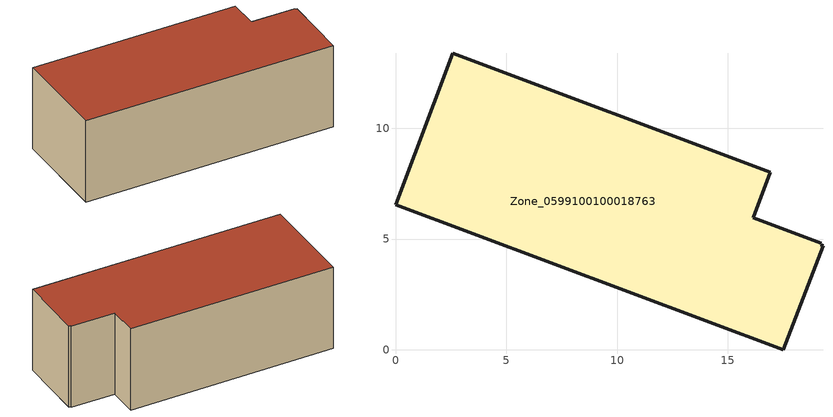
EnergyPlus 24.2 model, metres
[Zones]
Zone_0599100100018763
 floor ground (C_G): 19.29,4.69 17.5,0 0,6.56 2.58,13.39 16.9,8.01 16.14,5.97 19.21,4.82 19.18,4.73 z0
 wall outside (C_F): 2.58,13.39 0,6.56 17.5,0 19.29,4.69 19.18,4.73 19.21,4.82 16.14,5.97 16.9,8.01 2.58,13.39 z0:6.42
 roof outside (C_R): 17.5,0 19.29,4.69 19.18,4.73 19.21,4.82 16.14,5.97 16.9,8.01 2.58,13.39 0,6.56 z6.42
[BUILDING]
Pand.0599100100018763: North Axis=0; Terrain=City; Loads Convergence Tolerance Value=0.04; Temperature Convergence Tolerance Value=0.4; Solar Distribution=FullExterior; Maximum Number of Warmup Days=25; Minimum Number of Warmup Days=1
[Site:Location]
Rotterdam.The.Hague.AP_ZH_NLD Design_Conditions: Latitude=51.96; Longitude=4.45; Time Zone=1; Elevation=-4.5
[SITE:GROUNDTEMPERATURE:BUILDINGSURFACE]
18, 18, 18, 18, 18, 18, 18, 18, 18, 18, 18, 18
[MATERIAL] Thermal Absorptance=0.9; Solar Absorptance=0.7; Visible Absorptance=0.7
Name | Roughness | Thickness | Conductivity | Density | Specific Heat
G.D.2015-2018 | MediumSmooth | 0.15 | 0.0428571 | 540 | 1210
F.D.2015-2018 | Rough | 0.3 | 0.0666667 | 1920 | 840
R.D.2015-2018 | MediumRough | 0.2 | 0.0333333 | 1500 | 1000
[CONSTRUCTION]
C_G: G.D.2015-2018
C_F: F.D.2015-2018
C_R: R.D.2015-2018
[ZONE]
Zone_0599100100018763: Type=1; Multiplier=1; Ceiling Height=Autocalculate; Volume=Autocalculate; Floor Area=autocalculate; Part of Total Floor Area=Yes
[ZONEINFILTRATION:DESIGNFLOWRATE]
Infil_Zone_0599100100018763: Zone or ZoneList or Space or SpaceList=Zone_0599100100018763; Schedule=AlwaysOn; Design Flow Rate Calculation Method=Flow/Area; Flow Rate per Floor Area=0.0021; Constant Term Coefficient=1; Temperature Term Coefficient=0; Velocity Term Coefficient=0; Velocity Squared Term Coefficient=0
[HVACTEMPLATE:ZONE:IDEALLOADSAIRSYSTEM]
Zone_0599100100018763: Maximum Heating Supply Air Temperature=50; Minimum Cooling Supply Air Temperature=13; Maximum Heating Supply Air Humidity Ratio=0.0156; Minimum Cooling Supply Air Humidity Ratio=0.0077; Heating Limit=NoLimit; Cooling Limit=NoLimit; Dehumidification Control Type=ConstantSensibleHeatRatio; Cooling Sensible Heat Ratio=0.7; Dehumidification Setpoint=60; Humidification Control Type=None; Humidification Setpoint=30; Outdoor Air Method=None; Outdoor Air Flow Rate per Person=0.00944; Outdoor Air Flow Rate per Zone Floor Area=0; Outdoor Air Flow Rate per Zone=0; Demand Controlled Ventilation Type=None; Outdoor Air Economizer Type=NoEconomizer; Heat Recovery Type=None; Sensible Heat Recovery Effectiveness=0.7; Latent Heat Recovery Effectiveness=0.65
[ZONECONTROL:THERMOSTAT]
ThermostatControl_Zone_0599100100018763: Zone or ZoneList=Zone_0599100100018763; Control Type Schedule=DualSetpointControlType; Control 1=Thermostat_Zone_0599100100018763; Temperature Difference Between Cutout And Setpoint=0
[THERMOSTATSETPOINT:DUALSETPOINT]
Thermostat_Zone_0599100100018763: Heating Setpoint Temperature Schedule=HeatingSetpoint_Zone_0599100100018763; Cooling Setpoint Temperature Schedule=CoolingSetpoint_Zone_0599100100018763
[SCHEDULE:COMPACT]
HeatingSetpoint_Zone_0599100100018763: Through: 12/31, For: AllDays, Until: 24:00, 21
CoolingSetpoint_Zone_0599100100018763: Through: 12/31, For: AllDays, Until: 24:00, 24
DualSetpointControlType: Through: 12/31, For: AllDays, Until: 24:00, 4
AlwaysOn: Through: 12/31, For: AllDays, Until: 24:00, 1
